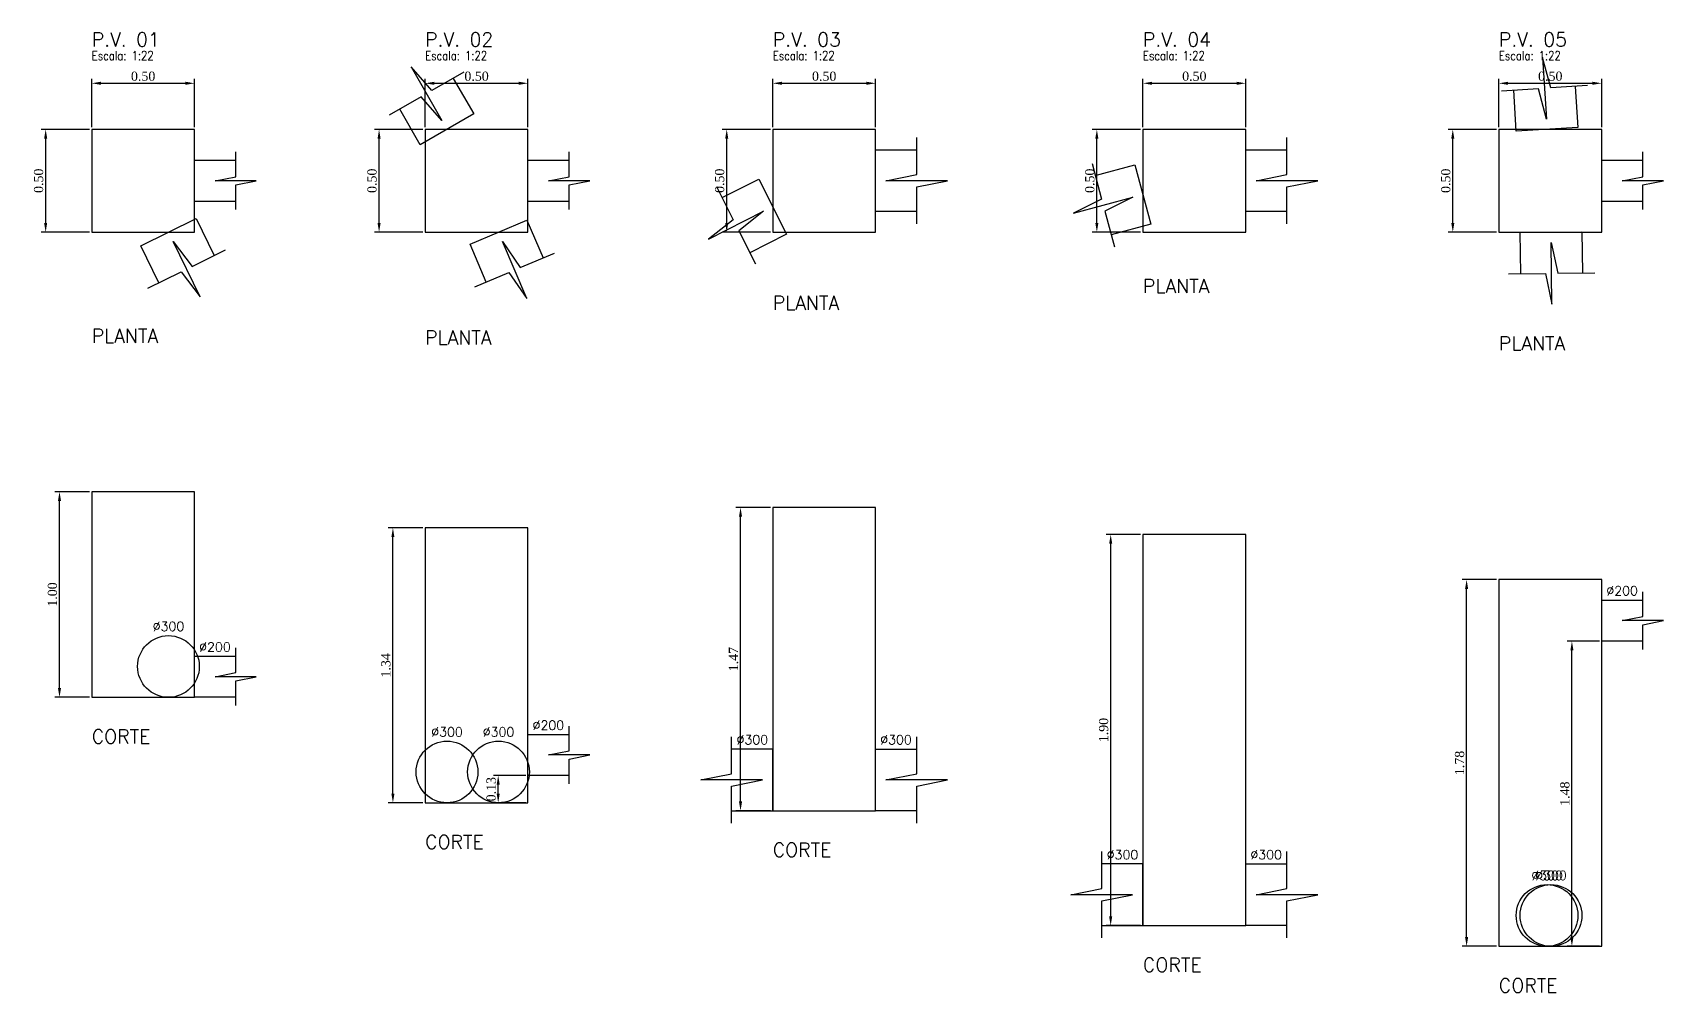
# Model space of a CAD drawing. Extents: x -44 to 14114764, y -20 to 289527804.
# Drawn here: x 359037.35 to 359045.28, y 7353496.41 to 7353501.08 of the extents above; entities that cross this region are included whole.
import ezdxf
from ezdxf.enums import TextEntityAlignment as Align

# ---------------------------------------------------------------- set-up
doc = ezdxf.new("R2010")
doc.units = 0
doc.header["$PDMODE"] = 3
doc.header["$PDSIZE"] = 0.1
for name, color, linetype in [('DETALHE_POCO_COT', 8, 'Continuous'), ('DETALHE_POCO_FOR', 7, 'Continuous'), ('DETALHE_POCO_TIT', 5, 'Continuous'), ('DETALHE_POCO_TUB', 4, 'Continuous'), ('DETALHE_POCO_TXT', 7, 'Continuous')]:
    doc.layers.add(name, color=color, linetype=linetype)
doc.styles.add('ROMANS', font='ROMANS.shx', dxfattribs={"height": 2})
doc.styles.get("Standard").update_dxf_attribs({"font": 'times.ttf'})
doc.dimstyles.new('ISO-25', dxfattribs={"dimtxt": 2.5, "dimasz": 2.5, "dimexe": 1.25, "dimexo": 0.625, "dimtad": 1, "dimtxsty": 'Standard', "dimcen": 2.5, "dimadec": 0, "dimazin": 0, "dimtfac": 1, "dimtmove": 0, "dimatfit": 3, "dimfxl": 1, "dimarcsym": 0})

# ---------------------------------------------------------------- blocks, each defined once
blk = doc.blocks.new('*D15')
at = {"layer": 'Defpoints', "color": 0, "transparency": 16777216}
for p in [(359038.1361, 7353500.8335), (359037.6361, 7353500.6094), (359038.1361, 7353500.6094)]:
    blk.add_point(p, dxfattribs=at)
at = {"layer": 'DETALHE_POCO_COT', "color": 0, "lineweight": -2, "transparency": 16777216}
for p, q in [((359037.6361, 7353500.6206), (359037.6361, 7353500.8559)), ((359037.6809, 7353500.8335), (359038.0913, 7353500.8335)), ((359038.1361, 7353500.6206), (359038.1361, 7353500.8559))]:
    blk.add_line(p, q, dxfattribs=at)
at = {"layer": 'DETALHE_POCO_COT', "color": 0, "transparency": 16777216}
for points in [[(359037.6809, 7353500.841), (359037.6809, 7353500.826), (359037.6361, 7353500.8335)], [(359038.0913, 7353500.841), (359038.0913, 7353500.826), (359038.1361, 7353500.8335)]]:
    blk.add_solid(points, dxfattribs=at)
at = {"layer": 'DETALHE_POCO_COT', "color": 0, "transparency": 16777216, "insert": (359037.8861, 7353500.8675), "char_height": 0.04481, "attachment_point": 5}
blk.add_mtext('0.50', dxfattribs=at)
blk = doc.blocks.new('*D16')
at = {"layer": 'Defpoints', "color": 0, "transparency": 16777216}
for p in [(359037.4121, 7353500.6094), (359037.6361, 7353500.6094), (359037.6361, 7353500.1094)]:
    blk.add_point(p, dxfattribs=at)
at = {"layer": 'DETALHE_POCO_COT', "color": 0, "lineweight": -2, "transparency": 16777216}
for p, q in [((359037.6249, 7353500.6094), (359037.3897, 7353500.6094)), ((359037.4121, 7353500.1543), (359037.4121, 7353500.5646)), ((359037.6249, 7353500.1094), (359037.3897, 7353500.1094))]:
    blk.add_line(p, q, dxfattribs=at)
at = {"layer": 'DETALHE_POCO_COT', "color": 0, "transparency": 16777216}
for points in [[(359037.4046, 7353500.5646), (359037.4195, 7353500.5646), (359037.4121, 7353500.6094)], [(359037.4046, 7353500.1543), (359037.4195, 7353500.1543), (359037.4121, 7353500.1094)]]:
    blk.add_solid(points, dxfattribs=at)
at = {"layer": 'DETALHE_POCO_COT', "color": 0, "transparency": 16777216, "insert": (359037.378, 7353500.3594), "char_height": 0.04481, "attachment_point": 5, "rotation": 90}
blk.add_mtext('0.50', dxfattribs=at)
blk = doc.blocks.new('*D17')
at = {"layer": 'Defpoints', "color": 0, "transparency": 16777216}
for p in [(359037.4793, 7353498.8474), (359037.6361, 7353498.8474), (359037.6361, 7353497.8474)]:
    blk.add_point(p, dxfattribs=at)
at = {"layer": 'DETALHE_POCO_COT', "color": 0, "lineweight": -2, "transparency": 16777216}
for p, q in [((359037.6249, 7353498.8474), (359037.4569, 7353498.8474)), ((359037.4793, 7353497.8922), (359037.4793, 7353498.8026)), ((359037.6249, 7353497.8474), (359037.4569, 7353497.8474))]:
    blk.add_line(p, q, dxfattribs=at)
at = {"layer": 'DETALHE_POCO_COT', "color": 0, "transparency": 16777216}
for points in [[(359037.4718, 7353498.8026), (359037.4868, 7353498.8026), (359037.4793, 7353498.8474)], [(359037.4718, 7353497.8922), (359037.4868, 7353497.8922), (359037.4793, 7353497.8474)]]:
    blk.add_solid(points, dxfattribs=at)
at = {"layer": 'DETALHE_POCO_COT', "color": 0, "transparency": 16777216, "insert": (359037.4452, 7353498.3474), "char_height": 0.04481, "attachment_point": 5, "rotation": 90}
blk.add_mtext('1.00', dxfattribs=at)
blk = doc.blocks.new('*D18')
at = {"layer": 'Defpoints', "color": 0, "transparency": 16777216}
for p in [(359039.7575, 7353500.8335), (359039.2575, 7353500.6094), (359039.7575, 7353500.6094)]:
    blk.add_point(p, dxfattribs=at)
at = {"layer": 'DETALHE_POCO_COT', "color": 0, "lineweight": -2, "transparency": 16777216}
for p, q in [((359039.2575, 7353500.6206), (359039.2575, 7353500.8559)), ((359039.3023, 7353500.8335), (359039.7127, 7353500.8335)), ((359039.7575, 7353500.6206), (359039.7575, 7353500.8559))]:
    blk.add_line(p, q, dxfattribs=at)
at = {"layer": 'DETALHE_POCO_COT', "color": 0, "transparency": 16777216}
for points in [[(359039.3023, 7353500.841), (359039.3023, 7353500.826), (359039.2575, 7353500.8335)], [(359039.7127, 7353500.841), (359039.7127, 7353500.826), (359039.7575, 7353500.8335)]]:
    blk.add_solid(points, dxfattribs=at)
at = {"layer": 'DETALHE_POCO_COT', "color": 0, "transparency": 16777216, "insert": (359039.5075, 7353500.8675), "char_height": 0.04481, "attachment_point": 5}
blk.add_mtext('0.50', dxfattribs=at)
blk = doc.blocks.new('*D19')
at = {"layer": 'Defpoints', "color": 0, "transparency": 16777216}
for p in [(359039.0334, 7353500.6094), (359039.2575, 7353500.6094), (359039.2575, 7353500.1094)]:
    blk.add_point(p, dxfattribs=at)
at = {"layer": 'DETALHE_POCO_COT', "color": 0, "lineweight": -2, "transparency": 16777216}
for p, q in [((359039.2463, 7353500.6094), (359039.011, 7353500.6094)), ((359039.0334, 7353500.1543), (359039.0334, 7353500.5646)), ((359039.2463, 7353500.1094), (359039.011, 7353500.1094))]:
    blk.add_line(p, q, dxfattribs=at)
at = {"layer": 'DETALHE_POCO_COT', "color": 0, "transparency": 16777216}
for points in [[(359039.026, 7353500.5646), (359039.0409, 7353500.5646), (359039.0334, 7353500.6094)], [(359039.026, 7353500.1543), (359039.0409, 7353500.1543), (359039.0334, 7353500.1094)]]:
    blk.add_solid(points, dxfattribs=at)
at = {"layer": 'DETALHE_POCO_COT', "color": 0, "transparency": 16777216, "insert": (359038.9994, 7353500.3594), "char_height": 0.04481, "attachment_point": 5, "rotation": 90}
blk.add_mtext('0.50', dxfattribs=at)
blk = doc.blocks.new('*D20')
at = {"layer": 'Defpoints', "color": 0, "transparency": 16777216}
for p in [(359039.1007, 7353498.6712), (359039.2575, 7353498.6712), (359039.2575, 7353497.3346)]:
    blk.add_point(p, dxfattribs=at)
at = {"layer": 'DETALHE_POCO_COT', "color": 0, "lineweight": -2, "transparency": 16777216}
for p, q in [((359039.2463, 7353498.6712), (359039.0782, 7353498.6712)), ((359039.1007, 7353497.3794), (359039.1007, 7353498.6263)), ((359039.2463, 7353497.3346), (359039.0782, 7353497.3346))]:
    blk.add_line(p, q, dxfattribs=at)
at = {"layer": 'DETALHE_POCO_COT', "color": 0, "transparency": 16777216}
for points in [[(359039.0932, 7353498.6263), (359039.1081, 7353498.6263), (359039.1007, 7353498.6712)], [(359039.0932, 7353497.3794), (359039.1081, 7353497.3794), (359039.1007, 7353497.3346)]]:
    blk.add_solid(points, dxfattribs=at)
at = {"layer": 'DETALHE_POCO_COT', "color": 0, "transparency": 16777216, "insert": (359039.0666, 7353498.0029), "char_height": 0.04481, "attachment_point": 5, "rotation": 90}
blk.add_mtext('1.34', dxfattribs=at)
blk = doc.blocks.new('*D21')
at = {"layer": 'Defpoints', "color": 0, "transparency": 16777216}
for p in [(359039.6127, 7353497.4672), (359039.7575, 7353497.4672), (359039.7575, 7353497.3346)]:
    blk.add_point(p, dxfattribs=at)
at = {"layer": 'DETALHE_POCO_COT', "color": 0, "lineweight": -2, "transparency": 16777216}
for p, q in [((359039.7463, 7353497.4672), (359039.5903, 7353497.4672)), ((359039.6127, 7353497.3794), (359039.6127, 7353497.4223)), ((359039.7463, 7353497.3346), (359039.5903, 7353497.3346))]:
    blk.add_line(p, q, dxfattribs=at)
at = {"layer": 'DETALHE_POCO_COT', "color": 0, "transparency": 16777216}
for points in [[(359039.6052, 7353497.4223), (359039.6201, 7353497.4223), (359039.6127, 7353497.4672)], [(359039.6052, 7353497.3794), (359039.6201, 7353497.3794), (359039.6127, 7353497.3346)]]:
    blk.add_solid(points, dxfattribs=at)
at = {"layer": 'DETALHE_POCO_COT', "color": 0, "transparency": 16777216, "insert": (359039.5786, 7353497.4009), "char_height": 0.04481, "attachment_point": 5, "rotation": 90}
blk.add_mtext('0.13', dxfattribs=at)
blk = doc.blocks.new('*D22')
at = {"layer": 'Defpoints', "color": 0, "transparency": 16777216}
for p in [(359041.4479, 7353500.8335), (359040.9479, 7353500.6094), (359041.4479, 7353500.6094)]:
    blk.add_point(p, dxfattribs=at)
at = {"layer": 'DETALHE_POCO_COT', "color": 0, "lineweight": -2, "transparency": 16777216}
for p, q in [((359040.9479, 7353500.6206), (359040.9479, 7353500.8559)), ((359040.9927, 7353500.8335), (359041.4031, 7353500.8335)), ((359041.4479, 7353500.6206), (359041.4479, 7353500.8559))]:
    blk.add_line(p, q, dxfattribs=at)
at = {"layer": 'DETALHE_POCO_COT', "color": 0, "transparency": 16777216}
for points in [[(359040.9927, 7353500.841), (359040.9927, 7353500.826), (359040.9479, 7353500.8335)], [(359041.4031, 7353500.841), (359041.4031, 7353500.826), (359041.4479, 7353500.8335)]]:
    blk.add_solid(points, dxfattribs=at)
at = {"layer": 'DETALHE_POCO_COT', "color": 0, "transparency": 16777216, "insert": (359041.1979, 7353500.8675), "char_height": 0.04481, "attachment_point": 5}
blk.add_mtext('0.50', dxfattribs=at)
blk = doc.blocks.new('*D23')
at = {"layer": 'Defpoints', "color": 0, "transparency": 16777216}
for p in [(359040.7239, 7353500.6094), (359040.9479, 7353500.6094), (359040.9479, 7353500.1094)]:
    blk.add_point(p, dxfattribs=at)
at = {"layer": 'DETALHE_POCO_COT', "color": 0, "lineweight": -2, "transparency": 16777216}
for p, q in [((359040.9367, 7353500.6094), (359040.7015, 7353500.6094)), ((359040.7239, 7353500.1543), (359040.7239, 7353500.5646)), ((359040.9367, 7353500.1094), (359040.7015, 7353500.1094))]:
    blk.add_line(p, q, dxfattribs=at)
at = {"layer": 'DETALHE_POCO_COT', "color": 0, "transparency": 16777216}
for points in [[(359040.7164, 7353500.5646), (359040.7314, 7353500.5646), (359040.7239, 7353500.6094)], [(359040.7164, 7353500.1543), (359040.7314, 7353500.1543), (359040.7239, 7353500.1094)]]:
    blk.add_solid(points, dxfattribs=at)
at = {"layer": 'DETALHE_POCO_COT', "color": 0, "transparency": 16777216, "insert": (359040.6898, 7353500.3594), "char_height": 0.04481, "attachment_point": 5, "rotation": 90}
blk.add_mtext('0.50', dxfattribs=at)
blk = doc.blocks.new('*D24')
at = {"layer": 'Defpoints', "color": 0, "transparency": 16777216}
for p in [(359040.7911, 7353498.7706), (359040.9479, 7353498.7706), (359040.9479, 7353497.2961)]:
    blk.add_point(p, dxfattribs=at)
at = {"layer": 'DETALHE_POCO_COT', "color": 0, "lineweight": -2, "transparency": 16777216}
for p, q in [((359040.9367, 7353498.7706), (359040.7687, 7353498.7706)), ((359040.7911, 7353497.3409), (359040.7911, 7353498.7257)), ((359040.9367, 7353497.2961), (359040.7687, 7353497.2961))]:
    blk.add_line(p, q, dxfattribs=at)
at = {"layer": 'DETALHE_POCO_COT', "color": 0, "transparency": 16777216}
for points in [[(359040.7836, 7353498.7257), (359040.7986, 7353498.7257), (359040.7911, 7353498.7706)], [(359040.7836, 7353497.3409), (359040.7986, 7353497.3409), (359040.7911, 7353497.2961)]]:
    blk.add_solid(points, dxfattribs=at)
at = {"layer": 'DETALHE_POCO_COT', "color": 0, "transparency": 16777216, "insert": (359040.757, 7353498.0333), "char_height": 0.04481, "attachment_point": 5, "rotation": 90}
blk.add_mtext('1.47', dxfattribs=at)
blk = doc.blocks.new('*D25')
at = {"layer": 'Defpoints', "color": 0, "transparency": 16777216}
for p in [(359043.2479, 7353500.8335), (359042.7479, 7353500.6094), (359043.2479, 7353500.6094)]:
    blk.add_point(p, dxfattribs=at)
at = {"layer": 'DETALHE_POCO_COT', "color": 0, "lineweight": -2, "transparency": 16777216}
for p, q in [((359042.7479, 7353500.6206), (359042.7479, 7353500.8559)), ((359042.7927, 7353500.8335), (359043.2031, 7353500.8335)), ((359043.2479, 7353500.6206), (359043.2479, 7353500.8559))]:
    blk.add_line(p, q, dxfattribs=at)
at = {"layer": 'DETALHE_POCO_COT', "color": 0, "transparency": 16777216}
for points in [[(359042.7927, 7353500.841), (359042.7927, 7353500.826), (359042.7479, 7353500.8335)], [(359043.2031, 7353500.841), (359043.2031, 7353500.826), (359043.2479, 7353500.8335)]]:
    blk.add_solid(points, dxfattribs=at)
at = {"layer": 'DETALHE_POCO_COT', "color": 0, "transparency": 16777216, "insert": (359042.9979, 7353500.8675), "char_height": 0.04481, "attachment_point": 5}
blk.add_mtext('0.50', dxfattribs=at)
blk = doc.blocks.new('*D26')
at = {"layer": 'Defpoints', "color": 0, "transparency": 16777216}
for p in [(359042.5239, 7353500.6094), (359042.7479, 7353500.6094), (359042.7479, 7353500.1094)]:
    blk.add_point(p, dxfattribs=at)
at = {"layer": 'DETALHE_POCO_COT', "color": 0, "lineweight": -2, "transparency": 16777216}
for p, q in [((359042.7367, 7353500.6094), (359042.5015, 7353500.6094)), ((359042.5239, 7353500.1543), (359042.5239, 7353500.5646)), ((359042.7367, 7353500.1094), (359042.5015, 7353500.1094))]:
    blk.add_line(p, q, dxfattribs=at)
at = {"layer": 'DETALHE_POCO_COT', "color": 0, "transparency": 16777216}
for points in [[(359042.5164, 7353500.5646), (359042.5314, 7353500.5646), (359042.5239, 7353500.6094)], [(359042.5164, 7353500.1543), (359042.5314, 7353500.1543), (359042.5239, 7353500.1094)]]:
    blk.add_solid(points, dxfattribs=at)
at = {"layer": 'DETALHE_POCO_COT', "color": 0, "transparency": 16777216, "insert": (359042.4898, 7353500.3594), "char_height": 0.04481, "attachment_point": 5, "rotation": 90}
blk.add_mtext('0.50', dxfattribs=at)
blk = doc.blocks.new('*D27')
at = {"layer": 'Defpoints', "color": 0, "transparency": 16777216}
for p in [(359042.5911, 7353498.639), (359042.7479, 7353498.639), (359042.7479, 7353496.7374)]:
    blk.add_point(p, dxfattribs=at)
at = {"layer": 'DETALHE_POCO_COT', "color": 0, "lineweight": -2, "transparency": 16777216}
for p, q in [((359042.7367, 7353498.639), (359042.5687, 7353498.639)), ((359042.5911, 7353496.7822), (359042.5911, 7353498.5942)), ((359042.7367, 7353496.7374), (359042.5687, 7353496.7374))]:
    blk.add_line(p, q, dxfattribs=at)
at = {"layer": 'DETALHE_POCO_COT', "color": 0, "transparency": 16777216}
for points in [[(359042.5836, 7353498.5942), (359042.5986, 7353498.5942), (359042.5911, 7353498.639)], [(359042.5836, 7353496.7822), (359042.5986, 7353496.7822), (359042.5911, 7353496.7374)]]:
    blk.add_solid(points, dxfattribs=at)
at = {"layer": 'DETALHE_POCO_COT', "color": 0, "transparency": 16777216, "insert": (359042.557, 7353497.6882), "char_height": 0.04481, "attachment_point": 5, "rotation": 90}
blk.add_mtext('1.90', dxfattribs=at)
blk = doc.blocks.new('*D28')
at = {"layer": 'Defpoints', "color": 0, "transparency": 16777216}
for p in [(359044.9788, 7353500.8335), (359044.4788, 7353500.6094), (359044.9788, 7353500.6094)]:
    blk.add_point(p, dxfattribs=at)
at = {"layer": 'DETALHE_POCO_COT', "color": 0, "lineweight": -2, "transparency": 16777216}
for p, q in [((359044.4788, 7353500.6206), (359044.4788, 7353500.8559)), ((359044.5237, 7353500.8335), (359044.934, 7353500.8335)), ((359044.9788, 7353500.6206), (359044.9788, 7353500.8559))]:
    blk.add_line(p, q, dxfattribs=at)
at = {"layer": 'DETALHE_POCO_COT', "color": 0, "transparency": 16777216}
for points in [[(359044.5237, 7353500.841), (359044.5237, 7353500.826), (359044.4788, 7353500.8335)], [(359044.934, 7353500.841), (359044.934, 7353500.826), (359044.9788, 7353500.8335)]]:
    blk.add_solid(points, dxfattribs=at)
at = {"layer": 'DETALHE_POCO_COT', "color": 0, "transparency": 16777216, "insert": (359044.7288, 7353500.8675), "char_height": 0.04481, "attachment_point": 5}
blk.add_mtext('0.50', dxfattribs=at)
blk = doc.blocks.new('*D29')
at = {"layer": 'Defpoints', "color": 0, "transparency": 16777216}
for p in [(359044.2548, 7353500.6094), (359044.4788, 7353500.6094), (359044.4788, 7353500.1094)]:
    blk.add_point(p, dxfattribs=at)
at = {"layer": 'DETALHE_POCO_COT', "color": 0, "lineweight": -2, "transparency": 16777216}
for p, q in [((359044.4676, 7353500.6094), (359044.2324, 7353500.6094)), ((359044.2548, 7353500.1543), (359044.2548, 7353500.5646)), ((359044.4676, 7353500.1094), (359044.2324, 7353500.1094))]:
    blk.add_line(p, q, dxfattribs=at)
at = {"layer": 'DETALHE_POCO_COT', "color": 0, "transparency": 16777216}
for points in [[(359044.2473, 7353500.5646), (359044.2623, 7353500.5646), (359044.2548, 7353500.6094)], [(359044.2473, 7353500.1543), (359044.2623, 7353500.1543), (359044.2548, 7353500.1094)]]:
    blk.add_solid(points, dxfattribs=at)
at = {"layer": 'DETALHE_POCO_COT', "color": 0, "transparency": 16777216, "insert": (359044.2207, 7353500.3594), "char_height": 0.04481, "attachment_point": 5, "rotation": 90}
blk.add_mtext('0.50', dxfattribs=at)
blk = doc.blocks.new('*D30')
at = {"layer": 'Defpoints', "color": 0, "transparency": 16777216}
for p in [(359044.322, 7353498.4198), (359044.4788, 7353498.4198), (359044.4788, 7353496.6366)]:
    blk.add_point(p, dxfattribs=at)
at = {"layer": 'DETALHE_POCO_COT', "color": 0, "lineweight": -2, "transparency": 16777216}
for p, q in [((359044.4676, 7353498.4198), (359044.2996, 7353498.4198)), ((359044.322, 7353496.6814), (359044.322, 7353498.375)), ((359044.4676, 7353496.6366), (359044.2996, 7353496.6366))]:
    blk.add_line(p, q, dxfattribs=at)
at = {"layer": 'DETALHE_POCO_COT', "color": 0, "transparency": 16777216}
for points in [[(359044.3146, 7353498.375), (359044.3295, 7353498.375), (359044.322, 7353498.4198)], [(359044.3146, 7353496.6814), (359044.3295, 7353496.6814), (359044.322, 7353496.6366)]]:
    blk.add_solid(points, dxfattribs=at)
at = {"layer": 'DETALHE_POCO_COT', "color": 0, "transparency": 16777216, "insert": (359044.288, 7353497.5282), "char_height": 0.04481, "attachment_point": 5, "rotation": 90}
blk.add_mtext('1.78', dxfattribs=at)
blk = doc.blocks.new('*D31')
at = {"layer": 'Defpoints', "color": 0, "transparency": 16777216}
for p in [(359044.834, 7353498.1206), (359044.9788, 7353498.1206), (359044.9788, 7353496.6366)]:
    blk.add_point(p, dxfattribs=at)
at = {"layer": 'DETALHE_POCO_COT', "color": 0, "lineweight": -2, "transparency": 16777216}
for p, q in [((359044.9676, 7353498.1206), (359044.8116, 7353498.1206)), ((359044.834, 7353496.6814), (359044.834, 7353498.0758)), ((359044.9676, 7353496.6366), (359044.8116, 7353496.6366))]:
    blk.add_line(p, q, dxfattribs=at)
at = {"layer": 'DETALHE_POCO_COT', "color": 0, "transparency": 16777216}
for points in [[(359044.8266, 7353498.0758), (359044.8415, 7353498.0758), (359044.834, 7353498.1206)], [(359044.8266, 7353496.6814), (359044.8415, 7353496.6814), (359044.834, 7353496.6366)]]:
    blk.add_solid(points, dxfattribs=at)
at = {"layer": 'DETALHE_POCO_COT', "color": 0, "transparency": 16777216, "insert": (359044.8, 7353497.3786), "char_height": 0.04481, "attachment_point": 5, "rotation": 90}
blk.add_mtext('1.48', dxfattribs=at)

msp = doc.modelspace()

# ---------------------------------------------------------------- linework, layer by layer
at = {"layer": 'DETALHE_POCO_FOR', "linetype": 'Continuous'}
for points in [[(359037.6361, 7353500.1094), (359038.1361, 7353500.1094), (359038.1361, 7353500.6094), (359037.6361, 7353500.6094)], [(359037.6361, 7353500.1094), (359038.1361, 7353500.1094), (359038.1361, 7353500.6094), (359037.6361, 7353500.6094)], [(359039.2575, 7353500.1094), (359039.7575, 7353500.1094), (359039.7575, 7353500.6094), (359039.2575, 7353500.6094)], [(359039.2575, 7353500.1094), (359039.7575, 7353500.1094), (359039.7575, 7353500.6094), (359039.2575, 7353500.6094)], [(359040.9479, 7353500.1094), (359041.4479, 7353500.1094), (359041.4479, 7353500.6094), (359040.9479, 7353500.6094)], [(359040.9479, 7353500.1094), (359041.4479, 7353500.1094), (359041.4479, 7353500.6094), (359040.9479, 7353500.6094)], [(359042.7479, 7353500.1094), (359043.2479, 7353500.1094), (359043.2479, 7353500.6094), (359042.7479, 7353500.6094)], [(359042.7479, 7353500.1094), (359043.2479, 7353500.1094), (359043.2479, 7353500.6094), (359042.7479, 7353500.6094)], [(359044.4788, 7353500.1094), (359044.9788, 7353500.1094), (359044.9788, 7353500.6094), (359044.4788, 7353500.6094)], [(359044.4788, 7353500.1094), (359044.9788, 7353500.1094), (359044.9788, 7353500.6094), (359044.4788, 7353500.6094)], [(359037.6361, 7353497.8474), (359038.1361, 7353497.8474), (359038.1361, 7353498.8474), (359037.6361, 7353498.8474)], [(359037.6361, 7353497.8474), (359038.1361, 7353497.8474), (359038.1361, 7353498.8474), (359037.6361, 7353498.8474)], [(359040.9479, 7353497.2961), (359041.4479, 7353497.2961), (359041.4479, 7353498.7706), (359040.9479, 7353498.7706)], [(359040.9479, 7353497.2961), (359041.4479, 7353497.2961), (359041.4479, 7353498.7706), (359040.9479, 7353498.7706)], [(359039.2575, 7353497.3346), (359039.7575, 7353497.3346), (359039.7575, 7353498.6712), (359039.2575, 7353498.6712)], [(359039.2575, 7353497.3346), (359039.7575, 7353497.3346), (359039.7575, 7353498.6712), (359039.2575, 7353498.6712)], [(359042.7479, 7353496.7374), (359043.2479, 7353496.7374), (359043.2479, 7353498.639), (359042.7479, 7353498.639)], [(359042.7479, 7353496.7374), (359043.2479, 7353496.7374), (359043.2479, 7353498.639), (359042.7479, 7353498.639)], [(359044.4788, 7353496.6366), (359044.9788, 7353496.6366), (359044.9788, 7353498.4198), (359044.4788, 7353498.4198)], [(359044.4788, 7353496.6366), (359044.9788, 7353496.6366), (359044.9788, 7353498.4198), (359044.4788, 7353498.4198)]]:
    msp.add_lwpolyline(points, close=True, dxfattribs=at)
at = {"layer": 'DETALHE_POCO_TUB', "linetype": 'Continuous'}
for points in [[(359039.4463, 7353500.8875), (359039.2902, 7353500.7978), (359039.1894, 7353500.9129), (359039.3389, 7353500.6528), (359039.2382, 7353500.7679), (359039.0821, 7353500.6782)], [(359044.9105, 7353500.8221), (359044.7309, 7353500.8109), (359044.6916, 7353500.9588), (359044.7102, 7353500.6593), (359044.671, 7353500.8072), (359044.4913, 7353500.796)], [(359039.3942, 7353500.8576), (359039.4939, 7353500.6842), (359039.2338, 7353500.5347), (359039.1341, 7353500.7081)], [(359044.8506, 7353500.8184), (359044.863, 7353500.6187), (359044.5636, 7353500.6001), (359044.5512, 7353500.7998)], [(359041.6479, 7353500.1494), (359041.6479, 7353500.3294), (359041.7979, 7353500.3594), (359041.4979, 7353500.3594), (359041.6479, 7353500.3894), (359041.6479, 7353500.5694)], [(359043.4479, 7353500.1494), (359043.4479, 7353500.3294), (359043.5979, 7353500.3594), (359043.2979, 7353500.3594), (359043.4479, 7353500.3894), (359043.4479, 7353500.5694)], [(359038.3361, 7353500.2594), (359038.1361, 7353500.2594), (359038.1361, 7353500.4594), (359038.3361, 7353500.4594)], [(359038.3361, 7353500.2194), (359038.3361, 7353500.3394), (359038.4361, 7353500.3594), (359038.2361, 7353500.3594), (359038.3361, 7353500.3794), (359038.3361, 7353500.4994)], [(359039.9575, 7353500.2594), (359039.7575, 7353500.2594), (359039.7575, 7353500.4594), (359039.9575, 7353500.4594)], [(359039.9575, 7353500.2194), (359039.9575, 7353500.3394), (359040.0575, 7353500.3594), (359039.8575, 7353500.3594), (359039.9575, 7353500.3794), (359039.9575, 7353500.4994)], [(359041.6479, 7353500.2094), (359041.4479, 7353500.2094), (359041.4479, 7353500.5094), (359041.6479, 7353500.5094)], [(359042.5004, 7353500.4435), (359042.547, 7353500.2697), (359042.4099, 7353500.2019), (359042.6996, 7353500.2795), (359042.5625, 7353500.2117), (359042.6091, 7353500.0379)], [(359042.5159, 7353500.3856), (359042.7091, 7353500.4374), (359042.7868, 7353500.1476), (359042.5936, 7353500.0958)], [(359043.4479, 7353500.2094), (359043.2479, 7353500.2094), (359043.2479, 7353500.5094), (359043.4479, 7353500.5094)], [(359045.1788, 7353500.2594), (359044.9788, 7353500.2594), (359044.9788, 7353500.4594), (359045.1788, 7353500.4594)], [(359045.1788, 7353500.2194), (359045.1788, 7353500.3394), (359045.2788, 7353500.3594), (359045.0788, 7353500.3594), (359045.1788, 7353500.3794), (359045.1788, 7353500.4994)], [(359040.7018, 7353500.2774), (359040.8804, 7353500.3674), (359041.0154, 7353500.0995), (359040.8369, 7353500.0095)], [(359040.6748, 7353500.331), (359040.7558, 7353500.1702), (359040.6354, 7353500.0759), (359040.9033, 7353500.2109), (359040.7828, 7353500.1166), (359040.8639, 7353499.9559)], [(359037.963, 7353499.8638), (359037.8747, 7353500.0432), (359038.1438, 7353500.1757), (359038.2322, 7353499.9963)], [(359039.5547, 7353499.8666), (359039.4762, 7353500.0506), (359039.7522, 7353500.1683), (359039.8307, 7353499.9844)], [(359037.9092, 7353499.8372), (359038.0707, 7353499.9168), (359038.1638, 7353499.7954), (359038.0313, 7353500.0646), (359038.1245, 7353499.9433), (359038.286, 7353500.0228)], [(359039.4996, 7353499.8431), (359039.6651, 7353499.9137), (359039.7516, 7353499.7875), (359039.6338, 7353500.0635), (359039.7203, 7353499.9373), (359039.8858, 7353500.0079)], [(359044.525, 7353499.9066), (359044.705, 7353499.909), (359044.7371, 7353499.7595), (359044.733, 7353500.0594), (359044.765, 7353499.9099), (359044.945, 7353499.9123)], [(359044.585, 7353499.9074), (359044.5823, 7353500.1074), (359044.8823, 7353500.1115), (359044.885, 7353499.9115)], [(359045.1788, 7353498.1206), (359044.9788, 7353498.1206), (359044.9788, 7353498.3206), (359045.1788, 7353498.3206)], [(359045.1788, 7353498.0806), (359045.1788, 7353498.2006), (359045.2788, 7353498.2206), (359045.0788, 7353498.2206), (359045.1788, 7353498.2406), (359045.1788, 7353498.3606)], [(359038.3361, 7353497.8074), (359038.3361, 7353497.9274), (359038.4361, 7353497.9474), (359038.2361, 7353497.9474), (359038.3361, 7353497.9674), (359038.3361, 7353498.0874)], [(359038.3361, 7353497.8474), (359038.1361, 7353497.8474), (359038.1361, 7353498.0474), (359038.3361, 7353498.0474)], [(359039.9575, 7353497.4672), (359039.7575, 7353497.4672), (359039.7575, 7353497.6672), (359039.9575, 7353497.6672)], [(359039.9575, 7353497.4272), (359039.9575, 7353497.5472), (359040.0575, 7353497.5672), (359039.8575, 7353497.5672), (359039.9575, 7353497.5872), (359039.9575, 7353497.7072)], [(359040.7479, 7353497.2361), (359040.7479, 7353497.4161), (359040.8979, 7353497.4461), (359040.5979, 7353497.4461), (359040.7479, 7353497.4761), (359040.7479, 7353497.6561)], [(359041.6479, 7353497.2361), (359041.6479, 7353497.4161), (359041.7979, 7353497.4461), (359041.4979, 7353497.4461), (359041.6479, 7353497.4761), (359041.6479, 7353497.6561)], [(359040.7479, 7353497.2961), (359040.9479, 7353497.2961), (359040.9479, 7353497.5961), (359040.7479, 7353497.5961)], [(359041.6479, 7353497.2961), (359041.4479, 7353497.2961), (359041.4479, 7353497.5961), (359041.6479, 7353497.5961)], [(359042.5479, 7353496.6774), (359042.5479, 7353496.8574), (359042.6979, 7353496.8874), (359042.3979, 7353496.8874), (359042.5479, 7353496.9174), (359042.5479, 7353497.0974)], [(359042.5479, 7353496.7374), (359042.7479, 7353496.7374), (359042.7479, 7353497.0374), (359042.5479, 7353497.0374)], [(359043.4479, 7353496.7374), (359043.2479, 7353496.7374), (359043.2479, 7353497.0374), (359043.4479, 7353497.0374)], [(359043.4479, 7353496.6774), (359043.4479, 7353496.8574), (359043.5979, 7353496.8874), (359043.2979, 7353496.8874), (359043.4479, 7353496.9174), (359043.4479, 7353497.0974)]]:
    msp.add_lwpolyline(points, dxfattribs=at)
for centre in [(359038.0092, 7353497.9974), (359039.3638, 7353497.4846), (359039.6142, 7353497.4846), (359044.7133, 7353496.7866), (359044.7323, 7353496.7866)]:
    msp.add_circle(centre, 0.15, dxfattribs=at)

# ---------------------------------------------------------------- texts
at = {"layer": 'DETALHE_POCO_TIT', "linetype": 'Continuous', "style": 'ROMANS'}
for s, p in [('P.V. 01', (359037.6361, 7353501.0127)), ('P.V. 02', (359039.2575, 7353501.0127)), ('P.V. 03', (359040.9479, 7353501.0127)), ('P.V. 04', (359042.7479, 7353501.0127)), ('P.V. 05', (359044.4788, 7353501.0127)), ('PLANTA', (359042.7479, 7353499.8138)), ('PLANTA', (359040.9479, 7353499.7319)), ('PLANTA', (359037.6361, 7353499.5714)), ('PLANTA', (359039.2575, 7353499.5635)), ('PLANTA', (359044.4788, 7353499.5354)), ('CORTE', (359037.6361, 7353497.6233)), ('CORTE', (359039.2575, 7353497.1105)), ('CORTE', (359040.9479, 7353497.072)), ('CORTE', (359042.7479, 7353496.5133)), ('CORTE', (359044.4788, 7353496.4125))]:
    msp.add_text(s, height=0.06721, dxfattribs=at).set_placement(p)
at = {"layer": 'DETALHE_POCO_TXT', "linetype": 'Continuous', "style": 'ROMANS', "width": 0.8}
for p in [(359037.6361, 7353500.9455), (359039.2575, 7353500.9455), (359040.9479, 7353500.9455), (359042.7479, 7353500.9455), (359044.4788, 7353500.9455)]:
    msp.add_text('Escala: 1:22', height=0.044809, dxfattribs=at).set_placement(p)
at = {"layer": 'DETALHE_POCO_TXT', "linetype": 'Continuous', "style": 'ROMANS'}
for s, p in [('%%C200', (359045.0013, 7353498.343)), ('%%C200', (359038.1585, 7353498.0698)), ('%%C200', (359039.7799, 7353497.6896)), ('%%C300', (359041.4703, 7353497.6185)), ('%%C300', (359043.2703, 7353497.0598))]:
    msp.add_text(s, height=0.04481, dxfattribs=at).set_placement(p)
for p in [(359038.0092, 7353498.1698), (359039.3638, 7353497.657), (359039.6142, 7353497.657), (359044.7133, 7353496.959), (359044.7323, 7353496.959)]:
    msp.add_text('%%C300', height=0.04481, dxfattribs=at).set_placement(p, align=Align.CENTER)
for p in [(359040.9255, 7353497.6185), (359042.7255, 7353497.0598)]:
    msp.add_text('%%C300', height=0.04481, dxfattribs=at).set_placement(p, align=Align.RIGHT)

# ---------------------------------------------------------------- dimensions: what is measured, and where the dimension line sits
at = {"layer": 'DETALHE_POCO_COT'}
for base, p1, p2, picture, middle in [((359038.1361, 7353500.8335), (359037.6361, 7353500.6094), (359038.1361, 7353500.6094), '*D15', (359037.8861, 7353500.8675)), ((359039.7575, 7353500.8335), (359039.2575, 7353500.6094), (359039.7575, 7353500.6094), '*D18', (359039.5075, 7353500.8675)), ((359041.4479, 7353500.8335), (359040.9479, 7353500.6094), (359041.4479, 7353500.6094), '*D22', (359041.1979, 7353500.8675)), ((359043.2479, 7353500.8335), (359042.7479, 7353500.6094), (359043.2479, 7353500.6094), '*D25', (359042.9979, 7353500.8675)), ((359044.9788, 7353500.8335), (359044.4788, 7353500.6094), (359044.9788, 7353500.6094), '*D28', (359044.7288, 7353500.8675))]:
    dim = msp.add_linear_dim(base=base, p1=p1, p2=p2, text='0.50', dimstyle='ISO-25', override={"dimscale": 0.017923, "dimzin": 0}, dxfattribs=at)
    dim.commit()
    dim.dimension.update_dxf_attribs({"geometry": picture, "text_midpoint": middle})
for base, p1, p2, text, picture, middle in [((359037.4121, 7353500.6094), (359037.6361, 7353500.1094), (359037.6361, 7353500.6094), '0.50', '*D16', (359037.378, 7353500.3594)), ((359039.0334, 7353500.6094), (359039.2575, 7353500.1094), (359039.2575, 7353500.6094), '0.50', '*D19', (359038.9994, 7353500.3594)), ((359040.7239, 7353500.6094), (359040.9479, 7353500.1094), (359040.9479, 7353500.6094), '0.50', '*D23', (359040.6898, 7353500.3594)), ((359042.5239, 7353500.6094), (359042.7479, 7353500.1094), (359042.7479, 7353500.6094), '0.50', '*D26', (359042.4898, 7353500.3594)), ((359044.2548, 7353500.6094), (359044.4788, 7353500.1094), (359044.4788, 7353500.6094), '0.50', '*D29', (359044.2207, 7353500.3594)), ((359037.4793, 7353498.8474), (359037.6361, 7353497.8474), (359037.6361, 7353498.8474), '1.00', '*D17', (359037.4452, 7353498.3474)), ((359040.7911, 7353498.7706), (359040.9479, 7353497.2961), (359040.9479, 7353498.7706), '1.47', '*D24', (359040.757, 7353498.0333)), ((359039.1007, 7353498.6712), (359039.2575, 7353497.3346), (359039.2575, 7353498.6712), '1.34', '*D20', (359039.0666, 7353498.0029)), ((359042.5911, 7353498.639), (359042.7479, 7353496.7374), (359042.7479, 7353498.639), '1.90', '*D27', (359042.557, 7353497.6882)), ((359044.322, 7353498.4198), (359044.4788, 7353496.6366), (359044.4788, 7353498.4198), '1.78', '*D30', (359044.288, 7353497.5282)), ((359044.834, 7353498.1206), (359044.9788, 7353496.6366), (359044.9788, 7353498.1206), '1.48', '*D31', (359044.8, 7353497.3786)), ((359039.6127, 7353497.4672), (359039.7575, 7353497.3346), (359039.7575, 7353497.4672), '0.13', '*D21', (359039.5786, 7353497.4009))]:
    dim = msp.add_linear_dim(base=base, p1=p1, p2=p2, angle=90, text=text, dimstyle='ISO-25', override={"dimscale": 0.017923, "dimzin": 0}, dxfattribs=at)
    dim.commit()
    dim.dimension.update_dxf_attribs({"geometry": picture, "text_midpoint": middle})

doc.saveas('drawing.dxf')
